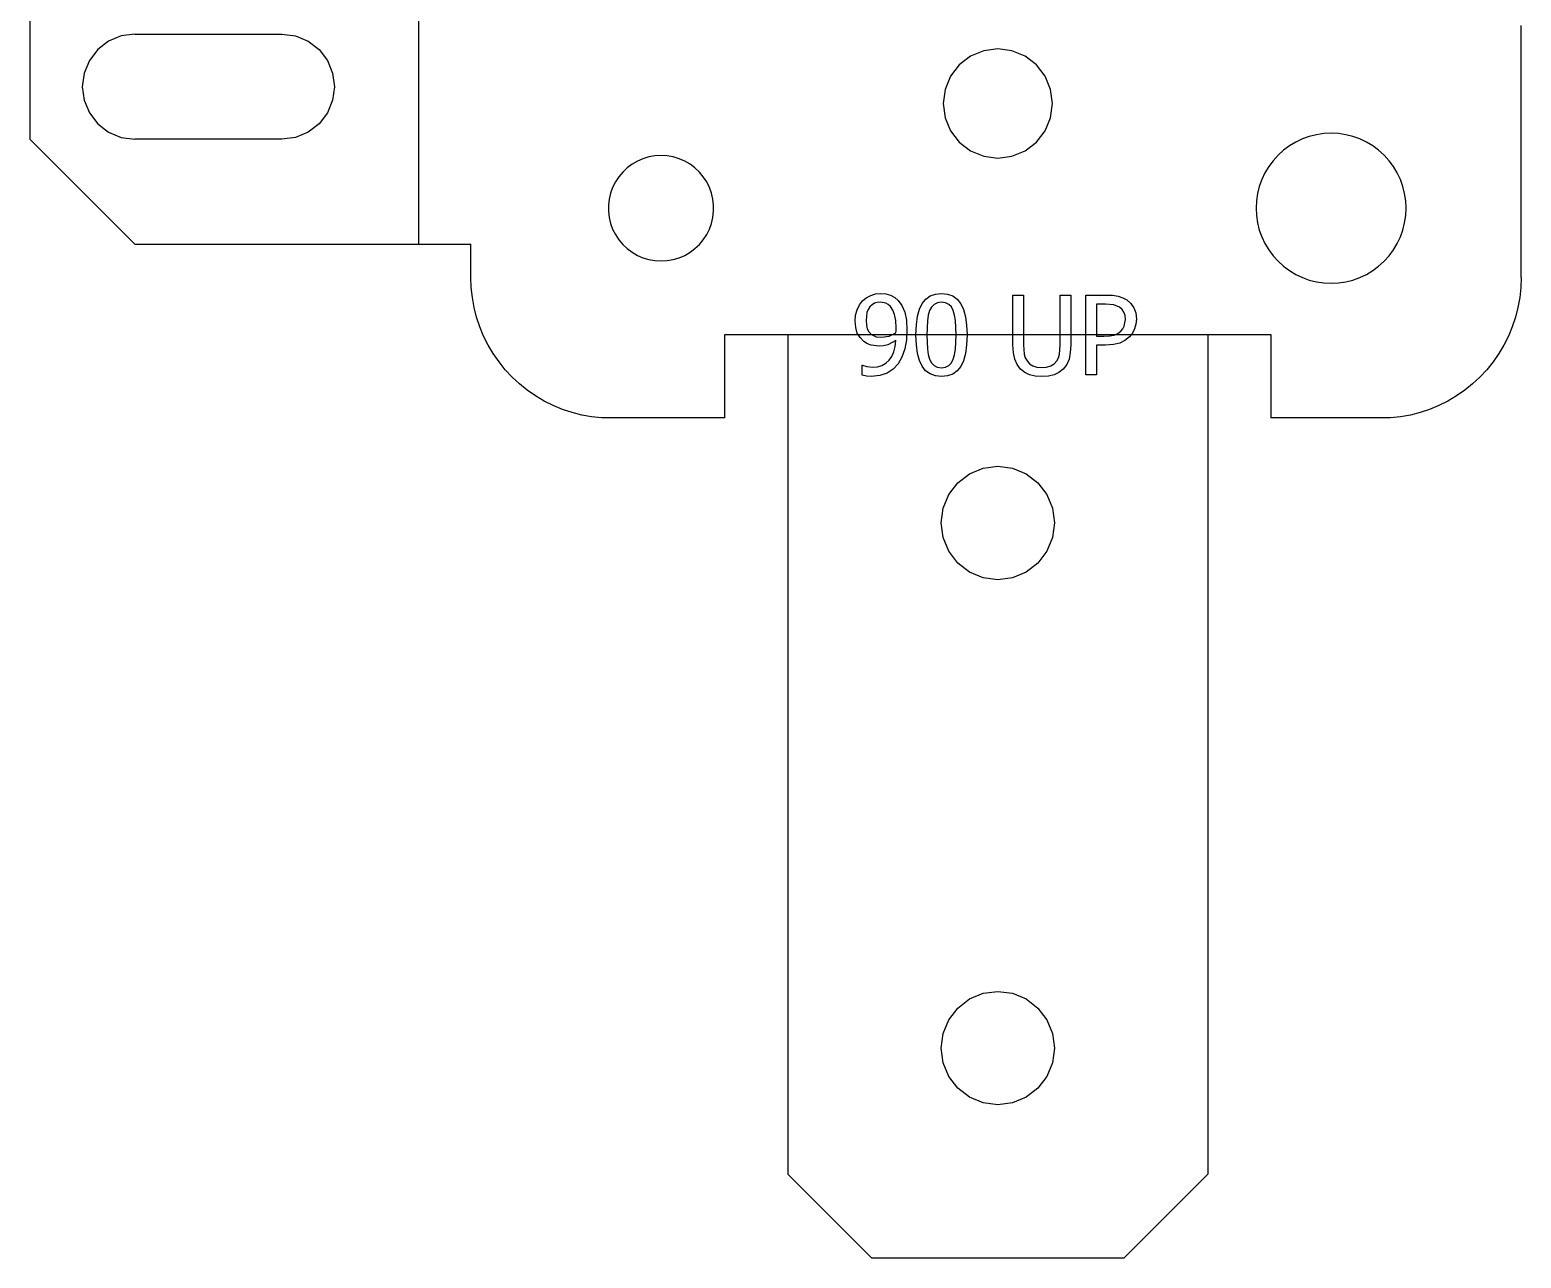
# Model space of a CAD drawing. Extents: x -1267 to 2080, y -21 to 4009.
# Drawn here: x 872.9 to 943.9, y 2596.1 to 2654.6 of the extents above; entities that cross this region are included whole.
import ezdxf

# ---------------------------------------------------------------- set-up
doc = ezdxf.new("R2010")
doc.units = 0
doc.layers.add('90 UP', color=7, linetype='Continuous', true_color=0xffffff)
doc.layers.add('Layer0', color=7, linetype='Continuous', true_color=0xffffff)

msp = doc.modelspace()

# ---------------------------------------------------------------- linework, layer by layer
at = {"layer": '90 UP'}
for p, q in [((912.741, 2641.842, 6.286), (912.952, 2641.955, 6.286)), ((912.952, 2641.955, 6.286), (913.183, 2642.025, 6.286)), ((913.183, 2642.025, 6.286), (913.416, 2642.049, 6.286)), ((913.416, 2642.049, 6.286), (913.667, 2642.027, 6.286)), ((913.667, 2642.027, 6.286), (913.892, 2641.961, 6.286)), ((913.892, 2641.961, 6.286), (914.091, 2641.853, 6.286)), ((915.571, 2641.781, 6.286), (915.78, 2641.93, 6.286)), ((915.78, 2641.93, 6.286), (916.03, 2642.019, 6.286)), ((916.03, 2642.019, 6.286), (916.32, 2642.049, 6.286)), ((916.32, 2642.049, 6.286), (916.613, 2642.018, 6.286)), ((916.613, 2642.018, 6.286), (916.865, 2641.926, 6.286)), ((916.865, 2641.926, 6.286), (917.074, 2641.772, 6.286)), ((919.722, 2639.6, 6.286), (919.722, 2641.972, 6.286)), ((919.722, 2641.972, 6.286), (920.228, 2641.972, 6.286)), ((920.228, 2641.972, 6.286), (920.228, 2639.6, 6.286)), ((921.968, 2639.587, 6.286), (921.968, 2641.972, 6.286)), ((921.968, 2641.972, 6.286), (922.473, 2641.972, 6.286)), ((922.473, 2641.972, 6.286), (922.473, 2639.6, 6.286)), ((923.199, 2638.169, 6.286), (923.199, 2641.972, 6.286)), ((923.199, 2641.972, 6.286), (924.154, 2641.972, 6.286)), ((924.154, 2641.972, 6.286), (924.466, 2641.958, 6.286)), ((924.466, 2641.958, 6.286), (924.729, 2641.916, 6.286)), ((924.729, 2641.916, 6.286), (924.952, 2641.843, 6.286)), ((912.232, 2641.017, 6.286), (912.304, 2641.273, 6.286)), ((912.304, 2641.273, 6.286), (912.417, 2641.499, 6.286)), ((912.417, 2641.499, 6.286), (912.565, 2641.692, 6.286)), ((912.565, 2641.692, 6.286), (912.741, 2641.842, 6.286)), ((912.831, 2641.283, 6.286), (912.773, 2641.133, 6.286)), ((912.913, 2641.408, 6.286), (912.831, 2641.283, 6.286)), ((913.014, 2641.506, 6.286), (912.913, 2641.408, 6.286)), ((913.131, 2641.577, 6.286), (913.014, 2641.506, 6.286)), ((913.264, 2641.619, 6.286), (913.131, 2641.577, 6.286)), ((913.413, 2641.633, 6.286), (913.264, 2641.619, 6.286)), ((913.666, 2641.587, 6.286), (913.413, 2641.633, 6.286)), ((913.781, 2641.522, 6.286), (913.666, 2641.587, 6.286)), ((913.894, 2641.418, 6.286), (913.781, 2641.522, 6.286)), ((914.005, 2641.258, 6.286), (913.894, 2641.418, 6.286)), ((914.09, 2641.041, 6.286), (914.005, 2641.258, 6.286)), ((914.091, 2641.853, 6.286), (914.261, 2641.707, 6.286)), ((914.261, 2641.707, 6.286), (914.436, 2641.465, 6.286)), ((914.436, 2641.465, 6.286), (914.567, 2641.158, 6.286)), ((915.179, 2640.958, 6.286), (915.272, 2641.3, 6.286)), ((915.272, 2641.3, 6.286), (915.402, 2641.573, 6.286)), ((915.402, 2641.573, 6.286), (915.571, 2641.781, 6.286)), ((915.756, 2641.227, 6.286), (915.691, 2641.007, 6.286)), ((915.849, 2641.401, 6.286), (915.756, 2641.227, 6.286)), ((915.972, 2641.527, 6.286), (915.849, 2641.401, 6.286)), ((916.127, 2641.602, 6.286), (915.972, 2641.527, 6.286)), ((916.32, 2641.628, 6.286), (916.127, 2641.602, 6.286)), ((916.515, 2641.602, 6.286), (916.32, 2641.628, 6.286)), ((916.669, 2641.527, 6.286), (916.515, 2641.602, 6.286)), ((916.789, 2641.403, 6.286), (916.669, 2641.527, 6.286)), ((916.88, 2641.232, 6.286), (916.789, 2641.403, 6.286)), ((916.945, 2641.016, 6.286), (916.88, 2641.232, 6.286)), ((917.074, 2641.772, 6.286), (917.242, 2641.556, 6.286)), ((917.242, 2641.556, 6.286), (917.371, 2641.279, 6.286)), ((917.371, 2641.279, 6.286), (917.463, 2640.939, 6.286)), ((924.124, 2641.538, 6.286), (923.705, 2641.538, 6.286)), ((923.705, 2641.538, 6.286), (923.705, 2640.018, 6.286)), ((924.521, 2641.505, 6.286), (924.124, 2641.538, 6.286)), ((924.8, 2641.393, 6.286), (924.521, 2641.505, 6.286)), ((924.921, 2641.287, 6.286), (924.8, 2641.393, 6.286)), ((925.006, 2641.155, 6.286), (924.921, 2641.287, 6.286)), ((924.952, 2641.843, 6.286), (925.148, 2641.735, 6.286)), ((925.148, 2641.735, 6.286), (925.337, 2641.57, 6.286)), ((925.337, 2641.57, 6.286), (925.48, 2641.366, 6.286)), ((925.48, 2641.366, 6.286), (925.57, 2641.119, 6.286)), ((912.208, 2640.736, 6.286), (912.232, 2641.017, 6.286)), ((912.234, 2640.424, 6.286), (912.208, 2640.736, 6.286)), ((912.773, 2641.133, 6.286), (912.726, 2640.757, 6.286)), ((912.726, 2640.757, 6.286), (912.742, 2640.538, 6.286)), ((912.742, 2640.538, 6.286), (912.788, 2640.361, 6.286)), ((914.144, 2640.761, 6.286), (914.09, 2641.041, 6.286)), ((914.162, 2640.409, 6.286), (914.144, 2640.761, 6.286)), ((914.567, 2641.158, 6.286), (914.648, 2640.773, 6.286)), ((914.648, 2640.773, 6.286), (914.675, 2640.299, 6.286)), ((915.104, 2640.067, 6.286), (915.123, 2640.547, 6.286)), ((915.123, 2640.547, 6.286), (915.179, 2640.958, 6.286)), ((915.651, 2640.736, 6.286), (915.623, 2640.067, 6.286)), ((915.691, 2641.007, 6.286), (915.651, 2640.736, 6.286)), ((916.987, 2640.752, 6.286), (916.945, 2641.016, 6.286)), ((917.018, 2640.072, 6.286), (916.987, 2640.752, 6.286)), ((917.463, 2640.939, 6.286), (917.518, 2640.536, 6.286)), ((917.518, 2640.536, 6.286), (917.536, 2640.072, 6.286)), ((924.956, 2640.366, 6.286), (925.023, 2640.496, 6.286)), ((925.057, 2640.997, 6.286), (925.006, 2641.155, 6.286)), ((925.023, 2640.496, 6.286), (925.074, 2640.813, 6.286)), ((925.074, 2640.813, 6.286), (925.057, 2640.997, 6.286)), ((925.578, 2640.585, 6.286), (925.512, 2640.357, 6.286)), ((925.57, 2641.119, 6.286), (925.6, 2640.826, 6.286)), ((925.6, 2640.826, 6.286), (925.578, 2640.585, 6.286)), ((912.313, 2640.16, 6.286), (912.234, 2640.424, 6.286)), ((912.442, 2639.942, 6.286), (912.313, 2640.16, 6.286)), ((912.622, 2639.766, 6.286), (912.442, 2639.942, 6.286)), ((912.788, 2640.361, 6.286), (912.868, 2640.216, 6.286)), ((912.868, 2640.216, 6.286), (912.987, 2640.093, 6.286)), ((912.987, 2640.093, 6.286), (913.207, 2639.987, 6.286)), ((913.207, 2639.987, 6.286), (913.47, 2639.96, 6.286)), ((913.47, 2639.96, 6.286), (913.822, 2640.017, 6.286)), ((914.149, 2639.806, 6.286), (913.76, 2639.605, 6.286)), ((913.822, 2640.017, 6.286), (914.152, 2640.169, 6.286)), ((914.114, 2639.518, 6.286), (914.149, 2639.806, 6.286)), ((914.152, 2640.169, 6.286), (914.158, 2640.27, 6.286)), ((914.158, 2640.27, 6.286), (914.162, 2640.409, 6.286)), ((914.649, 2639.839, 6.286), (914.569, 2639.404, 6.286)), ((914.675, 2640.299, 6.286), (914.649, 2639.839, 6.286)), ((915.123, 2639.598, 6.286), (915.104, 2640.067, 6.286)), ((915.623, 2640.067, 6.286), (915.647, 2639.4, 6.286)), ((916.987, 2639.39, 6.286), (917.018, 2640.072, 6.286)), ((917.536, 2640.072, 6.286), (917.517, 2639.594, 6.286)), ((923.705, 2640.018, 6.286), (924.049, 2640.018, 6.286)), ((924.049, 2640.018, 6.286), (924.327, 2640.031, 6.286)), ((924.327, 2640.031, 6.286), (924.545, 2640.068, 6.286)), ((924.545, 2640.068, 6.286), (924.718, 2640.138, 6.286)), ((924.718, 2640.138, 6.286), (924.859, 2640.246, 6.286)), ((925.054, 2639.81, 6.286), (924.805, 2639.686, 6.286)), ((924.859, 2640.246, 6.286), (924.956, 2640.366, 6.286)), ((925.268, 2639.98, 6.286), (925.054, 2639.81, 6.286)), ((925.407, 2640.152, 6.286), (925.268, 2639.98, 6.286)), ((925.512, 2640.357, 6.286), (925.407, 2640.152, 6.286)), ((912.797, 2639.654, 6.286), (912.622, 2639.766, 6.286)), ((912.972, 2639.587, 6.286), (912.797, 2639.654, 6.286)), ((913.357, 2639.541, 6.286), (912.972, 2639.587, 6.286)), ((913.566, 2639.557, 6.286), (913.357, 2639.541, 6.286)), ((913.76, 2639.605, 6.286), (913.566, 2639.557, 6.286)), ((913.952, 2639.046, 6.286), (914.049, 2639.264, 6.286)), ((914.049, 2639.264, 6.286), (914.114, 2639.518, 6.286)), ((914.569, 2639.404, 6.286), (914.438, 2639.017, 6.286)), ((915.178, 2639.194, 6.286), (915.123, 2639.598, 6.286)), ((915.27, 2638.854, 6.286), (915.178, 2639.194, 6.286)), ((915.647, 2639.4, 6.286), (915.686, 2639.146, 6.286)), ((915.686, 2639.146, 6.286), (915.753, 2638.92, 6.286)), ((916.882, 2638.912, 6.286), (916.945, 2639.126, 6.286)), ((916.945, 2639.126, 6.286), (916.987, 2639.39, 6.286)), ((917.462, 2639.184, 6.286), (917.369, 2638.842, 6.286)), ((917.517, 2639.594, 6.286), (917.462, 2639.184, 6.286)), ((919.743, 2639.226, 6.286), (919.722, 2639.6, 6.286)), ((919.804, 2638.916, 6.286), (919.743, 2639.226, 6.286)), ((920.228, 2639.6, 6.286), (920.261, 2639.156, 6.286)), ((920.261, 2639.156, 6.286), (920.311, 2638.986, 6.286)), ((921.884, 2638.987, 6.286), (921.933, 2639.155, 6.286)), ((921.933, 2639.155, 6.286), (921.968, 2639.587, 6.286)), ((922.453, 2639.232, 6.286), (922.393, 2638.92, 6.286)), ((922.473, 2639.6, 6.286), (922.453, 2639.232, 6.286)), ((924.134, 2639.587, 6.286), (923.705, 2639.587, 6.286)), ((923.705, 2639.587, 6.286), (923.705, 2638.169, 6.286)), ((924.505, 2639.612, 6.286), (924.134, 2639.587, 6.286)), ((924.805, 2639.686, 6.286), (924.505, 2639.612, 6.286)), ((912.537, 2638.149, 6.286), (912.537, 2638.637, 6.286)), ((912.537, 2638.637, 6.286), (912.563, 2638.637, 6.286)), ((912.563, 2638.637, 6.286), (912.762, 2638.568, 6.286)), ((912.762, 2638.568, 6.286), (913.038, 2638.534, 6.286)), ((913.038, 2638.534, 6.286), (913.275, 2638.555, 6.286)), ((913.275, 2638.555, 6.286), (913.485, 2638.617, 6.286)), ((913.485, 2638.617, 6.286), (913.668, 2638.72, 6.286)), ((913.668, 2638.72, 6.286), (913.825, 2638.864, 6.286)), ((914.015, 2638.442, 6.286), (913.729, 2638.251, 6.286)), ((913.825, 2638.864, 6.286), (913.952, 2639.046, 6.286)), ((914.256, 2638.703, 6.286), (914.015, 2638.442, 6.286)), ((914.438, 2639.017, 6.286), (914.256, 2638.703, 6.286)), ((915.398, 2638.578, 6.286), (915.27, 2638.854, 6.286)), ((915.566, 2638.364, 6.286), (915.398, 2638.578, 6.286)), ((915.775, 2638.212, 6.286), (915.566, 2638.364, 6.286)), ((915.753, 2638.92, 6.286), (915.843, 2638.746, 6.286)), ((915.843, 2638.746, 6.286), (915.964, 2638.617, 6.286)), ((915.964, 2638.617, 6.286), (916.121, 2638.538, 6.286)), ((916.121, 2638.538, 6.286), (916.32, 2638.511, 6.286)), ((916.32, 2638.511, 6.286), (916.513, 2638.537, 6.286)), ((916.513, 2638.537, 6.286), (916.669, 2638.612, 6.286)), ((916.669, 2638.612, 6.286), (916.79, 2638.738, 6.286)), ((916.79, 2638.738, 6.286), (916.882, 2638.912, 6.286)), ((917.238, 2638.569, 6.286), (917.069, 2638.359, 6.286)), ((917.369, 2638.842, 6.286), (917.238, 2638.569, 6.286)), ((919.915, 2638.659, 6.286), (919.804, 2638.916, 6.286)), ((920.085, 2638.44, 6.286), (919.915, 2638.659, 6.286)), ((920.28, 2638.288, 6.286), (920.085, 2638.44, 6.286)), ((920.311, 2638.986, 6.286), (920.392, 2638.833, 6.286)), ((920.392, 2638.833, 6.286), (920.512, 2638.699, 6.286)), ((920.512, 2638.699, 6.286), (920.669, 2638.601, 6.286)), ((920.669, 2638.601, 6.286), (920.863, 2638.541, 6.286)), ((920.863, 2638.541, 6.286), (921.097, 2638.522, 6.286)), ((921.097, 2638.522, 6.286), (921.321, 2638.541, 6.286)), ((921.321, 2638.541, 6.286), (921.518, 2638.601, 6.286)), ((921.518, 2638.601, 6.286), (921.682, 2638.699, 6.286)), ((921.682, 2638.699, 6.286), (921.804, 2638.833, 6.286)), ((921.804, 2638.833, 6.286), (921.884, 2638.987, 6.286)), ((922.111, 2638.44, 6.286), (921.914, 2638.286, 6.286)), ((922.282, 2638.658, 6.286), (922.111, 2638.44, 6.286)), ((922.393, 2638.92, 6.286), (922.282, 2638.658, 6.286)), ((912.752, 2638.107, 6.286), (912.537, 2638.149, 6.286)), ((912.969, 2638.095, 6.286), (912.752, 2638.107, 6.286)), ((913.385, 2638.134, 6.286), (912.969, 2638.095, 6.286)), ((913.729, 2638.251, 6.286), (913.385, 2638.134, 6.286)), ((916.027, 2638.12, 6.286), (915.775, 2638.212, 6.286)), ((916.32, 2638.09, 6.286), (916.027, 2638.12, 6.286)), ((916.61, 2638.12, 6.286), (916.32, 2638.09, 6.286)), ((916.86, 2638.21, 6.286), (916.61, 2638.12, 6.286)), ((917.069, 2638.359, 6.286), (916.86, 2638.21, 6.286)), ((920.512, 2638.178, 6.286), (920.28, 2638.288, 6.286)), ((920.783, 2638.112, 6.286), (920.512, 2638.178, 6.286)), ((921.097, 2638.09, 6.286), (920.783, 2638.112, 6.286)), ((921.419, 2638.112, 6.286), (921.097, 2638.09, 6.286)), ((921.688, 2638.177, 6.286), (921.419, 2638.112, 6.286)), ((921.914, 2638.286, 6.286), (921.688, 2638.177, 6.286)), ((923.705, 2638.169, 6.286), (923.199, 2638.169, 6.286))]:
    msp.add_line(p, q, dxfattribs=at)
at = {"layer": 'Layer0', "color": 2, "true_color": 0xffff00}
for p, q in [((891.417, 2694.402, 6.286), (891.417, 2644.39, 6.286)), ((909.003, 2640.085, 6.286), (929.003, 2640.085, 6.286))]:
    msp.add_line(p, q, dxfattribs=at)
at = {"layer": 'Layer0'}
for p, q in [((872.917, 2689.402, 6.286), (872.917, 2649.39, 6.286)), ((943.917, 2642.802, 6.286), (943.917, 2654.802, 6.286)), ((876.667, 2654.055, 6.286), (876.15, 2653.658, 6.286)), ((877.27, 2654.305, 6.286), (876.667, 2654.055, 6.286)), ((877.917, 2654.39, 6.286), (877.27, 2654.305, 6.286)), ((877.917, 2654.39, 6.286), (884.917, 2654.39, 6.286)), ((884.917, 2654.39, 6.286), (885.564, 2654.305, 6.286)), ((885.564, 2654.305, 6.286), (886.167, 2654.055, 6.286)), ((886.167, 2654.055, 6.286), (886.685, 2653.658, 6.286)), ((876.15, 2653.658, 6.286), (875.752, 2653.14, 6.286)), ((886.685, 2653.658, 6.286), (887.082, 2653.14, 6.286)), ((917.703, 2653.337, 6.286), (917.165, 2652.924, 6.286)), ((918.33, 2653.597, 6.286), (917.703, 2653.337, 6.286)), ((919.003, 2653.685, 6.286), (918.33, 2653.597, 6.286)), ((919.676, 2653.597, 6.286), (919.003, 2653.685, 6.286)), ((920.303, 2653.337, 6.286), (919.676, 2653.597, 6.286)), ((920.842, 2652.924, 6.286), (920.303, 2653.337, 6.286)), ((875.752, 2653.14, 6.286), (875.503, 2652.537, 6.286)), ((887.082, 2653.14, 6.286), (887.332, 2652.537, 6.286)), ((917.165, 2652.924, 6.286), (916.752, 2652.385, 6.286)), ((921.255, 2652.385, 6.286), (920.842, 2652.924, 6.286)), ((875.503, 2652.537, 6.286), (875.417, 2651.89, 6.286)), ((875.417, 2651.89, 6.286), (875.503, 2651.243, 6.286)), ((887.332, 2652.537, 6.286), (887.417, 2651.89, 6.286)), ((887.417, 2651.89, 6.286), (887.332, 2651.243, 6.286)), ((916.752, 2652.385, 6.286), (916.492, 2651.758, 6.286)), ((921.515, 2651.758, 6.286), (921.255, 2652.385, 6.286)), ((875.503, 2651.243, 6.286), (875.752, 2650.64, 6.286)), ((887.332, 2651.243, 6.286), (887.082, 2650.64, 6.286)), ((916.492, 2651.758, 6.286), (916.403, 2651.085, 6.286)), ((921.603, 2651.085, 6.286), (921.515, 2651.758, 6.286)), ((875.752, 2650.64, 6.286), (876.15, 2650.122, 6.286)), ((887.082, 2650.64, 6.286), (886.685, 2650.122, 6.286)), ((916.403, 2651.085, 6.286), (916.492, 2650.412, 6.286)), ((921.515, 2650.412, 6.286), (921.603, 2651.085, 6.286)), ((876.15, 2650.122, 6.286), (876.667, 2649.725, 6.286)), ((876.667, 2649.725, 6.286), (877.27, 2649.475, 6.286)), ((886.167, 2649.725, 6.286), (885.564, 2649.475, 6.286)), ((886.685, 2650.122, 6.286), (886.167, 2649.725, 6.286)), ((916.492, 2650.412, 6.286), (916.752, 2649.785, 6.286)), ((916.752, 2649.785, 6.286), (917.165, 2649.247, 6.286)), ((920.842, 2649.247, 6.286), (921.255, 2649.785, 6.286)), ((921.255, 2649.785, 6.286), (921.515, 2650.412, 6.286)), ((872.917, 2649.39, 6.286), (877.917, 2644.39, 6.286)), ((877.27, 2649.475, 6.286), (877.917, 2649.39, 6.286)), ((884.917, 2649.39, 6.286), (877.917, 2649.39, 6.286)), ((885.564, 2649.475, 6.286), (884.917, 2649.39, 6.286)), ((917.165, 2649.247, 6.286), (917.703, 2648.834, 6.286)), ((920.303, 2648.834, 6.286), (920.842, 2649.247, 6.286)), ((932.884, 2649.071, 6.286), (932.603, 2648.862, 6.286)), ((933.184, 2649.251, 6.286), (932.884, 2649.071, 6.286)), ((933.501, 2649.401, 6.286), (933.184, 2649.251, 6.286)), ((933.831, 2649.519, 6.286), (933.501, 2649.401, 6.286)), ((934.171, 2649.604, 6.286), (933.831, 2649.519, 6.286)), ((934.517, 2649.655, 6.286), (934.171, 2649.604, 6.286)), ((934.867, 2649.672, 6.286), (934.517, 2649.655, 6.286)), ((935.217, 2649.655, 6.286), (934.867, 2649.672, 6.286)), ((935.564, 2649.604, 6.286), (935.217, 2649.655, 6.286)), ((935.904, 2649.519, 6.286), (935.564, 2649.604, 6.286)), ((936.234, 2649.401, 6.286), (935.904, 2649.519, 6.286)), ((936.55, 2649.251, 6.286), (936.234, 2649.401, 6.286)), ((936.851, 2649.071, 6.286), (936.55, 2649.251, 6.286)), ((937.132, 2648.862, 6.286), (936.851, 2649.071, 6.286)), ((901.841, 2648.346, 6.286), (901.588, 2648.2, 6.286)), ((902.109, 2648.461, 6.286), (901.841, 2648.346, 6.286)), ((902.389, 2648.545, 6.286), (902.109, 2648.461, 6.286)), ((902.676, 2648.596, 6.286), (902.389, 2648.545, 6.286)), ((902.967, 2648.613, 6.286), (902.676, 2648.596, 6.286)), ((903.259, 2648.596, 6.286), (902.967, 2648.613, 6.286)), ((903.546, 2648.545, 6.286), (903.259, 2648.596, 6.286)), ((903.826, 2648.461, 6.286), (903.546, 2648.545, 6.286)), ((904.094, 2648.346, 6.286), (903.826, 2648.461, 6.286)), ((904.347, 2648.2, 6.286), (904.094, 2648.346, 6.286)), ((917.703, 2648.834, 6.286), (918.33, 2648.574, 6.286)), ((918.33, 2648.574, 6.286), (919.003, 2648.485, 6.286)), ((919.003, 2648.485, 6.286), (919.676, 2648.574, 6.286)), ((919.676, 2648.574, 6.286), (920.303, 2648.834, 6.286)), ((932.108, 2648.367, 6.286), (931.899, 2648.086, 6.286)), ((932.343, 2648.627, 6.286), (932.108, 2648.367, 6.286)), ((932.603, 2648.862, 6.286), (932.343, 2648.627, 6.286)), ((937.392, 2648.627, 6.286), (937.132, 2648.862, 6.286)), ((937.627, 2648.367, 6.286), (937.392, 2648.627, 6.286)), ((937.836, 2648.086, 6.286), (937.627, 2648.367, 6.286)), ((900.954, 2647.601, 6.286), (900.794, 2647.357, 6.286)), ((901.142, 2647.825, 6.286), (900.954, 2647.601, 6.286)), ((901.354, 2648.025, 6.286), (901.142, 2647.825, 6.286)), ((901.588, 2648.2, 6.286), (901.354, 2648.025, 6.286)), ((904.581, 2648.025, 6.286), (904.347, 2648.2, 6.286)), ((904.793, 2647.825, 6.286), (904.581, 2648.025, 6.286)), ((904.981, 2647.601, 6.286), (904.793, 2647.825, 6.286)), ((905.141, 2647.357, 6.286), (904.981, 2647.601, 6.286)), ((931.719, 2647.785, 6.286), (931.569, 2647.469, 6.286)), ((931.899, 2648.086, 6.286), (931.719, 2647.785, 6.286)), ((938.016, 2647.785, 6.286), (937.836, 2648.086, 6.286)), ((938.166, 2647.469, 6.286), (938.016, 2647.785, 6.286)), ((900.663, 2647.097, 6.286), (900.563, 2646.822, 6.286)), ((900.794, 2647.357, 6.286), (900.663, 2647.097, 6.286)), ((905.272, 2647.097, 6.286), (905.141, 2647.357, 6.286)), ((905.372, 2646.822, 6.286), (905.272, 2647.097, 6.286)), ((931.451, 2647.139, 6.286), (931.366, 2646.799, 6.286)), ((931.569, 2647.469, 6.286), (931.451, 2647.139, 6.286)), ((938.284, 2647.139, 6.286), (938.166, 2647.469, 6.286)), ((938.369, 2646.799, 6.286), (938.284, 2647.139, 6.286)), ((900.496, 2646.538, 6.286), (900.462, 2646.248, 6.286)), ((900.462, 2646.248, 6.286), (900.462, 2645.957, 6.286)), ((900.563, 2646.822, 6.286), (900.496, 2646.538, 6.286)), ((905.439, 2646.538, 6.286), (905.372, 2646.822, 6.286)), ((905.473, 2646.248, 6.286), (905.439, 2646.538, 6.286)), ((905.473, 2645.957, 6.286), (905.473, 2646.248, 6.286)), ((931.315, 2646.452, 6.286), (931.297, 2646.102, 6.286)), ((931.366, 2646.799, 6.286), (931.315, 2646.452, 6.286)), ((938.42, 2646.452, 6.286), (938.369, 2646.799, 6.286)), ((938.437, 2646.102, 6.286), (938.42, 2646.452, 6.286)), ((900.462, 2645.957, 6.286), (900.496, 2645.667, 6.286)), ((900.496, 2645.667, 6.286), (900.563, 2645.383, 6.286)), ((905.372, 2645.383, 6.286), (905.439, 2645.667, 6.286)), ((905.439, 2645.667, 6.286), (905.473, 2645.957, 6.286)), ((931.297, 2646.102, 6.286), (931.315, 2645.753, 6.286)), ((931.315, 2645.753, 6.286), (931.366, 2645.406, 6.286)), ((938.369, 2645.406, 6.286), (938.42, 2645.753, 6.286)), ((938.42, 2645.753, 6.286), (938.437, 2646.102, 6.286)), ((900.563, 2645.383, 6.286), (900.663, 2645.108, 6.286)), ((900.663, 2645.108, 6.286), (900.794, 2644.847, 6.286)), ((900.794, 2644.847, 6.286), (900.954, 2644.604, 6.286)), ((904.981, 2644.604, 6.286), (905.141, 2644.847, 6.286)), ((905.141, 2644.847, 6.286), (905.272, 2645.108, 6.286)), ((905.272, 2645.108, 6.286), (905.372, 2645.383, 6.286)), ((931.366, 2645.406, 6.286), (931.451, 2645.066, 6.286)), ((931.451, 2645.066, 6.286), (931.569, 2644.736, 6.286)), ((938.166, 2644.736, 6.286), (938.284, 2645.066, 6.286)), ((938.284, 2645.066, 6.286), (938.369, 2645.406, 6.286)), ((877.917, 2644.39, 6.286), (891.417, 2644.39, 6.286)), ((891.417, 2644.39, 6.286), (893.917, 2644.39, 6.286)), ((893.917, 2642.802, 6.286), (893.917, 2644.39, 6.286)), ((900.954, 2644.604, 6.286), (901.142, 2644.38, 6.286)), ((901.142, 2644.38, 6.286), (901.354, 2644.18, 6.286)), ((901.354, 2644.18, 6.286), (901.588, 2644.005, 6.286)), ((904.347, 2644.005, 6.286), (904.581, 2644.18, 6.286)), ((904.581, 2644.18, 6.286), (904.793, 2644.38, 6.286)), ((904.793, 2644.38, 6.286), (904.981, 2644.604, 6.286)), ((931.569, 2644.736, 6.286), (931.719, 2644.42, 6.286)), ((931.719, 2644.42, 6.286), (931.899, 2644.119, 6.286)), ((931.899, 2644.119, 6.286), (932.108, 2643.838, 6.286)), ((937.627, 2643.838, 6.286), (937.836, 2644.119, 6.286)), ((937.836, 2644.119, 6.286), (938.016, 2644.42, 6.286)), ((938.016, 2644.42, 6.286), (938.166, 2644.736, 6.286)), ((901.588, 2644.005, 6.286), (901.841, 2643.859, 6.286)), ((901.841, 2643.859, 6.286), (902.109, 2643.744, 6.286)), ((902.109, 2643.744, 6.286), (902.389, 2643.66, 6.286)), ((902.389, 2643.66, 6.286), (902.676, 2643.609, 6.286)), ((902.676, 2643.609, 6.286), (902.967, 2643.592, 6.286)), ((902.967, 2643.592, 6.286), (903.259, 2643.609, 6.286)), ((903.259, 2643.609, 6.286), (903.546, 2643.66, 6.286)), ((903.546, 2643.66, 6.286), (903.826, 2643.744, 6.286)), ((903.826, 2643.744, 6.286), (904.094, 2643.859, 6.286)), ((904.094, 2643.859, 6.286), (904.347, 2644.005, 6.286)), ((932.108, 2643.838, 6.286), (932.343, 2643.578, 6.286)), ((932.343, 2643.578, 6.286), (932.603, 2643.343, 6.286)), ((932.603, 2643.343, 6.286), (932.884, 2643.134, 6.286)), ((936.851, 2643.134, 6.286), (937.132, 2643.343, 6.286)), ((937.132, 2643.343, 6.286), (937.392, 2643.578, 6.286)), ((937.392, 2643.578, 6.286), (937.627, 2643.838, 6.286)), ((893.934, 2642.325, 6.286), (893.917, 2642.802, 6.286)), ((932.884, 2643.134, 6.286), (933.184, 2642.954, 6.286)), ((933.184, 2642.954, 6.286), (933.501, 2642.804, 6.286)), ((933.501, 2642.804, 6.286), (933.831, 2642.686, 6.286)), ((933.831, 2642.686, 6.286), (934.171, 2642.601, 6.286)), ((935.564, 2642.601, 6.286), (935.904, 2642.686, 6.286)), ((935.904, 2642.686, 6.286), (936.234, 2642.804, 6.286)), ((936.234, 2642.804, 6.286), (936.55, 2642.954, 6.286)), ((936.55, 2642.954, 6.286), (936.851, 2643.134, 6.286)), ((943.917, 2642.802, 6.286), (943.9, 2642.325, 6.286)), ((893.986, 2641.849, 6.286), (893.934, 2642.325, 6.286)), ((934.171, 2642.601, 6.286), (934.517, 2642.55, 6.286)), ((934.517, 2642.55, 6.286), (934.867, 2642.532, 6.286)), ((934.867, 2642.532, 6.286), (935.217, 2642.55, 6.286)), ((935.217, 2642.55, 6.286), (935.564, 2642.601, 6.286)), ((943.9, 2642.325, 6.286), (943.849, 2641.849, 6.286)), ((894.07, 2641.378, 6.286), (893.986, 2641.849, 6.286)), ((894.189, 2640.915, 6.286), (894.07, 2641.378, 6.286)), ((943.764, 2641.378, 6.286), (943.646, 2640.915, 6.286)), ((943.849, 2641.849, 6.286), (943.764, 2641.378, 6.286)), ((894.34, 2640.461, 6.286), (894.189, 2640.915, 6.286)), ((943.646, 2640.915, 6.286), (943.495, 2640.461, 6.286)), ((894.523, 2640.019, 6.286), (894.34, 2640.461, 6.286)), ((894.737, 2639.592, 6.286), (894.523, 2640.019, 6.286)), ((906.003, 2640.085, 6.286), (909.003, 2640.085, 6.286)), ((906.003, 2636.12, 6.286), (906.003, 2640.085, 6.286)), ((909.003, 2640.085, 6.286), (909.003, 2600.12, 6.286)), ((929.003, 2640.085, 6.286), (932.003, 2640.085, 6.286)), ((929.003, 2640.085, 6.286), (929.003, 2600.12, 6.286)), ((932.003, 2640.085, 6.286), (932.003, 2636.12, 6.286)), ((943.312, 2640.019, 6.286), (943.098, 2639.592, 6.286)), ((943.495, 2640.461, 6.286), (943.312, 2640.019, 6.286)), ((894.981, 2639.18, 6.286), (894.737, 2639.592, 6.286)), ((895.254, 2638.787, 6.286), (894.981, 2639.18, 6.286)), ((942.854, 2639.18, 6.286), (942.581, 2638.787, 6.286)), ((943.098, 2639.592, 6.286), (942.854, 2639.18, 6.286)), ((895.554, 2638.415, 6.286), (895.254, 2638.787, 6.286)), ((895.88, 2638.065, 6.286), (895.554, 2638.415, 6.286)), ((942.281, 2638.415, 6.286), (941.955, 2638.065, 6.286)), ((942.581, 2638.787, 6.286), (942.281, 2638.415, 6.286)), ((896.23, 2637.739, 6.286), (895.88, 2638.065, 6.286)), ((896.602, 2637.439, 6.286), (896.23, 2637.739, 6.286)), ((941.605, 2637.739, 6.286), (941.233, 2637.439, 6.286)), ((941.955, 2638.065, 6.286), (941.605, 2637.739, 6.286)), ((896.995, 2637.166, 6.286), (896.602, 2637.439, 6.286)), ((897.406, 2636.922, 6.286), (896.995, 2637.166, 6.286)), ((940.84, 2637.166, 6.286), (940.428, 2636.922, 6.286)), ((941.233, 2637.439, 6.286), (940.84, 2637.166, 6.286)), ((897.834, 2636.708, 6.286), (897.406, 2636.922, 6.286)), ((898.276, 2636.525, 6.286), (897.834, 2636.708, 6.286)), ((898.73, 2636.374, 6.286), (898.276, 2636.525, 6.286)), ((899.193, 2636.256, 6.286), (898.73, 2636.374, 6.286)), ((899.664, 2636.171, 6.286), (899.193, 2636.256, 6.286)), ((938.642, 2636.256, 6.286), (938.171, 2636.171, 6.286)), ((939.105, 2636.374, 6.286), (938.642, 2636.256, 6.286)), ((939.559, 2636.525, 6.286), (939.105, 2636.374, 6.286)), ((940.001, 2636.708, 6.286), (939.559, 2636.525, 6.286)), ((940.428, 2636.922, 6.286), (940.001, 2636.708, 6.286)), ((900.139, 2636.12, 6.286), (899.664, 2636.171, 6.286)), ((906.003, 2636.12, 6.286), (900.139, 2636.12, 6.286)), ((937.695, 2636.12, 6.286), (932.003, 2636.12, 6.286)), ((938.171, 2636.171, 6.286), (937.695, 2636.12, 6.286)), ((917.094, 2633.029, 6.286), (917.653, 2633.458, 6.286)), ((917.653, 2633.458, 6.286), (918.305, 2633.728, 6.286)), ((918.305, 2633.728, 6.286), (919.003, 2633.82, 6.286)), ((919.003, 2633.82, 6.286), (919.702, 2633.728, 6.286)), ((919.702, 2633.728, 6.286), (920.353, 2633.458, 6.286)), ((920.353, 2633.458, 6.286), (920.913, 2633.029, 6.286)), ((916.665, 2632.47, 6.286), (917.094, 2633.029, 6.286)), ((920.913, 2633.029, 6.286), (921.342, 2632.47, 6.286)), ((916.395, 2631.818, 6.286), (916.665, 2632.47, 6.286)), ((921.342, 2632.47, 6.286), (921.611, 2631.818, 6.286)), ((916.303, 2631.12, 6.286), (916.395, 2631.818, 6.286)), ((921.611, 2631.818, 6.286), (921.703, 2631.12, 6.286)), ((916.395, 2630.421, 6.286), (916.303, 2631.12, 6.286)), ((921.703, 2631.12, 6.286), (921.611, 2630.421, 6.286)), ((916.665, 2629.77, 6.286), (916.395, 2630.421, 6.286)), ((921.611, 2630.421, 6.286), (921.342, 2629.77, 6.286)), ((917.094, 2629.21, 6.286), (916.665, 2629.77, 6.286)), ((917.653, 2628.781, 6.286), (917.094, 2629.21, 6.286)), ((920.913, 2629.21, 6.286), (920.353, 2628.781, 6.286)), ((921.342, 2629.77, 6.286), (920.913, 2629.21, 6.286)), ((918.305, 2628.512, 6.286), (917.653, 2628.781, 6.286)), ((919.003, 2628.42, 6.286), (918.305, 2628.512, 6.286)), ((919.702, 2628.512, 6.286), (919.003, 2628.42, 6.286)), ((920.353, 2628.781, 6.286), (919.702, 2628.512, 6.286)), ((917.653, 2608.458, 6.286), (918.305, 2608.728, 6.286)), ((918.305, 2608.728, 6.286), (919.003, 2608.82, 6.286)), ((919.003, 2608.82, 6.286), (919.702, 2608.728, 6.286)), ((919.702, 2608.728, 6.286), (920.353, 2608.458, 6.286)), ((916.665, 2607.47, 6.286), (917.094, 2608.029, 6.286)), ((917.094, 2608.029, 6.286), (917.653, 2608.458, 6.286)), ((920.353, 2608.458, 6.286), (920.913, 2608.029, 6.286)), ((920.913, 2608.029, 6.286), (921.342, 2607.47, 6.286)), ((916.395, 2606.818, 6.286), (916.665, 2607.47, 6.286)), ((921.342, 2607.47, 6.286), (921.611, 2606.818, 6.286)), ((916.303, 2606.12, 6.286), (916.395, 2606.818, 6.286)), ((921.611, 2606.818, 6.286), (921.703, 2606.12, 6.286)), ((916.395, 2605.421, 6.286), (916.303, 2606.12, 6.286)), ((921.703, 2606.12, 6.286), (921.611, 2605.421, 6.286)), ((916.665, 2604.77, 6.286), (916.395, 2605.421, 6.286)), ((921.611, 2605.421, 6.286), (921.342, 2604.77, 6.286)), ((917.094, 2604.21, 6.286), (916.665, 2604.77, 6.286)), ((921.342, 2604.77, 6.286), (920.913, 2604.21, 6.286)), ((917.653, 2603.781, 6.286), (917.094, 2604.21, 6.286)), ((918.305, 2603.512, 6.286), (917.653, 2603.781, 6.286)), ((920.353, 2603.781, 6.286), (919.702, 2603.512, 6.286)), ((920.913, 2604.21, 6.286), (920.353, 2603.781, 6.286)), ((919.003, 2603.42, 6.286), (918.305, 2603.512, 6.286)), ((919.702, 2603.512, 6.286), (919.003, 2603.42, 6.286)), ((909.003, 2600.12, 6.286), (913.003, 2596.12, 6.286)), ((925.003, 2596.12, 6.286), (929.003, 2600.12, 6.286)), ((925.003, 2596.12, 6.286), (913.003, 2596.12, 6.286))]:
    msp.add_line(p, q, dxfattribs=at)

doc.saveas('drawing.dxf')
